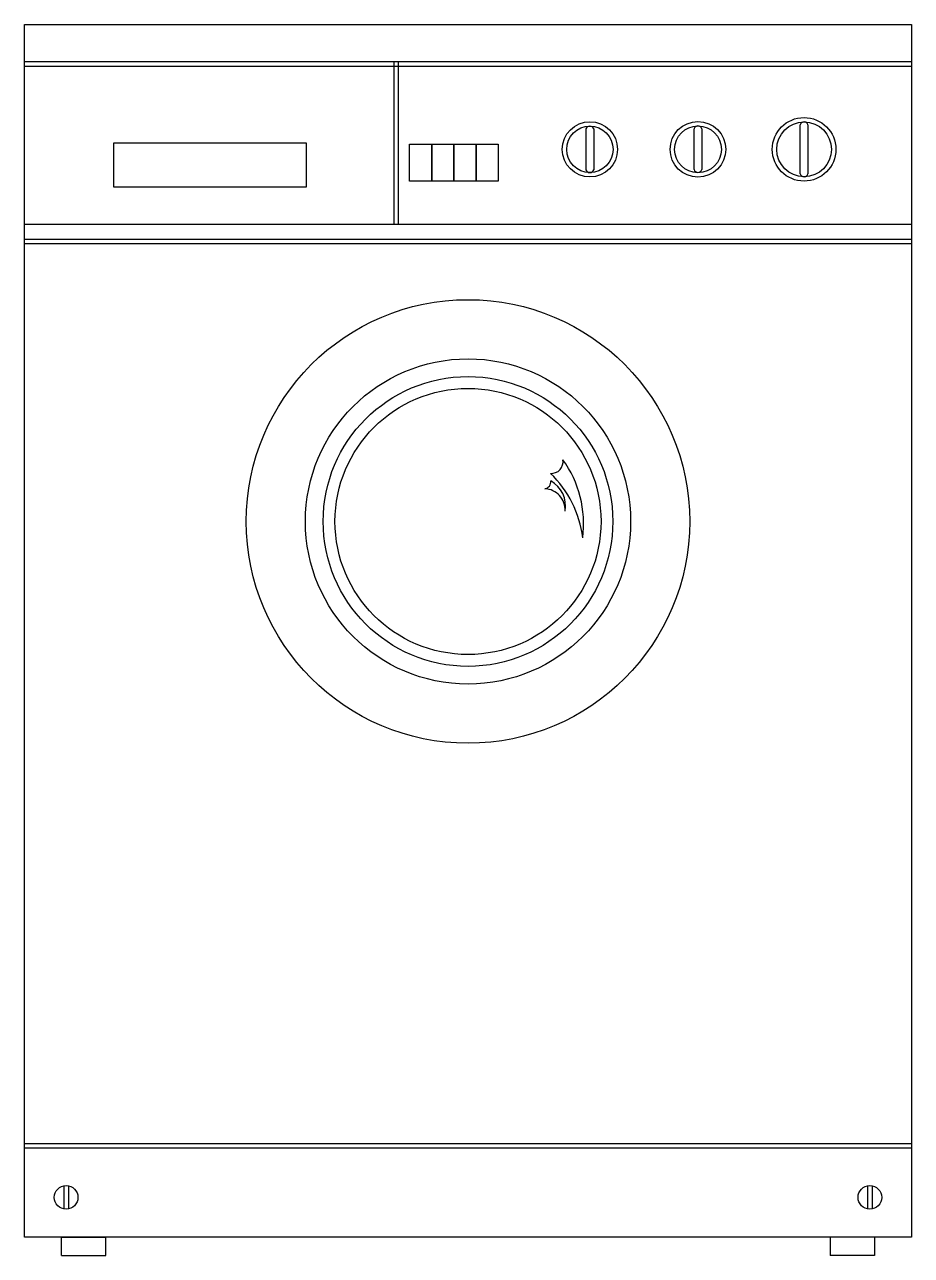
# Model space of a CAD drawing. Header units: millimetres. Extents: x 0 to 600, y 0 to 832.
import ezdxf

# ---------------------------------------------------------------- set-up
doc = ezdxf.new("R2010")
doc.units = ezdxf.units.MM
doc.layers.add('6', color=6, linetype='Continuous')

msp = doc.modelspace()

# ---------------------------------------------------------------- linework, layer by layer
at = {"color": 7}
for p, q in [((0, 832.43), (600, 832.43)), ((0, 12.43), (0, 832.43)), ((600, 832.43), (600, 12.43)), ((0, 807.43), (600, 807.43)), ((0, 804.43), (600, 804.43)), ((250, 697.43), (250, 807.43)), ((253, 697.43), (253, 807.43)), ((379.84, 734.27), (379.84, 761.84)), ((385.13, 761.84), (385.13, 734.27)), ((452.96, 734.4), (452.96, 761.97)), ((458.25, 761.97), (458.25, 734.4)), ((524.73, 731.45), (524.73, 764.66)), ((530.03, 764.66), (530.03, 731.45)), ((60.4, 752.5), (190.4, 752.5)), ((60.4, 722.5), (60.4, 752.5)), ((190.4, 752.5), (190.4, 722.5)), ((260.51, 751.57), (275.51, 751.57)), ((260.51, 726.57), (260.51, 751.57)), ((275.51, 751.57), (290.51, 751.57)), ((275.51, 726.57), (275.51, 751.57)), ((275.51, 751.57), (275.51, 726.57)), ((290.51, 751.57), (305.51, 751.57)), ((290.51, 726.57), (290.51, 751.57)), ((290.51, 751.57), (290.51, 726.57)), ((305.51, 751.57), (320.51, 751.57)), ((305.51, 726.57), (305.51, 751.57)), ((305.51, 751.57), (305.51, 726.57)), ((320.51, 751.57), (320.51, 726.57)), ((275.51, 726.57), (260.51, 726.57)), ((290.51, 726.57), (275.51, 726.57)), ((305.51, 726.57), (290.51, 726.57)), ((320.51, 726.57), (305.51, 726.57)), ((190.4, 722.5), (60.4, 722.5)), ((0, 697.43), (600, 697.43)), ((0, 687.43), (600, 687.43)), ((0, 684.43), (600, 684.43)), ((600, 75.43), (0, 75.43)), ((600, 72.43), (0, 72.43)), ((26.6, 47.1), (26.6, 31.38)), ((29.6, 47.1), (29.6, 31.38)), ((570.4, 47.1), (570.4, 31.38)), ((573.4, 47.1), (573.4, 31.38)), ((600, 12.43), (0, 12.43)), ((25, 12.43), (55, 12.43)), ((25, 0), (25, 12.43)), ((55, 0), (55, 12.43)), ((575, 12.43), (545, 12.43)), ((545, 12.43), (545, 0)), ((575, 12.43), (575, 0))]:
    msp.add_line(p, q, dxfattribs=at)
for centre, radius in [((382.48, 748.07), 18.7), ((455.6, 748.07), 18.83), ((527.38, 748.07), 21.52), ((527.38, 748.07), 18.52), ((382.48, 748.07), 15.7), ((455.6, 748.07), 15.83), ((300, 496.39), 150), ((300, 496.39), 110), ((300, 496.39), 98), ((300, 496.39), 90), ((28.1, 39.24), 8), ((571.9, 39.24), 8)]:
    msp.add_circle(centre, radius, dxfattribs=at)
for centre, radius, start, end in [((527.38, 763.8), 2.78, 18.02177, 161.97823), ((382.48, 760.98), 2.78, 18.02177, 161.97823), ((455.6, 761.11), 2.78, 18.02177, 161.97823), ((382.48, 735.15), 2.79, 198.45316, 341.54684), ((455.6, 735.28), 2.79, 198.45316, 341.54684), ((527.38, 732.34), 2.79, 198.45316, 341.54684), ((356.41, 536.83), 7.96, 265.21874, 9.7213), ((303.57, 494.72), 74.64, 352.80795, 35.60475), ((306.45, 476.86), 71.68, 6.82204, 46.5489), ((351.24, 523.24), 4.8, 279.10813, 7.43352), ((351.43, 504.26), 14.26, 356.65832, 87.71676), ((346.86, 507.03), 19.14, 349.1396, 61.50903)]:
    msp.add_arc(centre, radius, start, end, dxfattribs=at)
at = {"layer": '6', "color": 7}
for p, q in [((25, 0), (55, 0)), ((575, 0), (545, 0))]:
    msp.add_line(p, q, dxfattribs=at)

doc.saveas('drawing.dxf')
